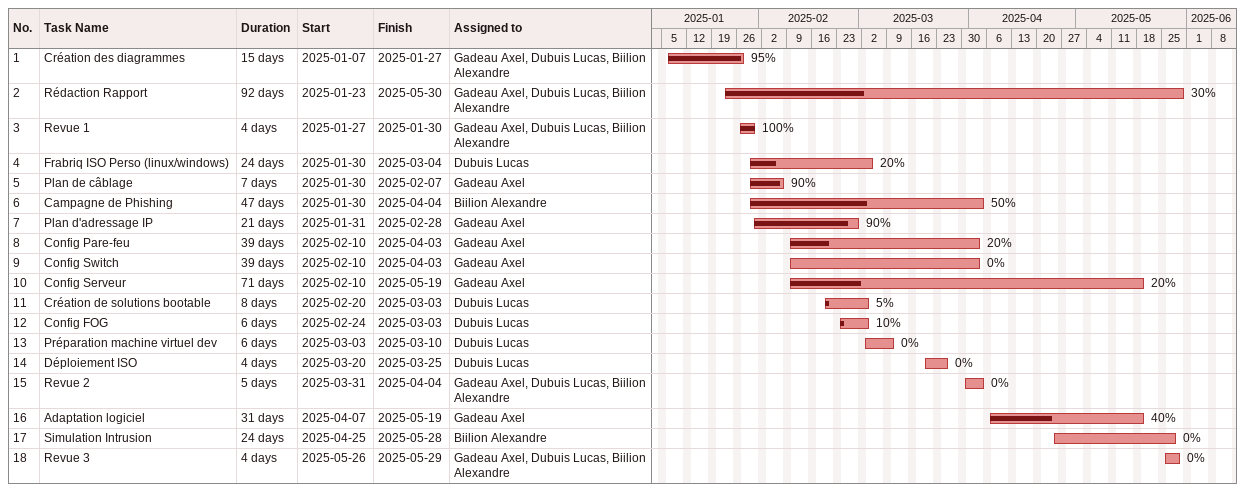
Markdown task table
| ID | Task | Duration | Start | Finish | Resources | % complete |
|---|---|---|---|---|---|---|
| 1 | Création des diagrammes | 15d | 2025-01-07 | 2025-01-27 | Gadeau Axel, Dubuis Lucas, Biilion Alexandre | 95 |
| 2 | Rédaction Rapport | 92d | 2025-01-23 | 2025-05-30 | Gadeau Axel, Dubuis Lucas, Biilion Alexandre | 30 |
| 3 | Revue 1 | 4d | 2025-01-27 | 2025-01-30 | Gadeau Axel, Dubuis Lucas, Biilion Alexandre | 100 |
| 4 | Frabriq ISO Perso (linux/windows) | 24d | 2025-01-30 | 2025-03-04 | Dubuis Lucas | 20 |
| 5 | Plan de câblage | 7d | 2025-01-30 | 2025-02-07 | Gadeau Axel | 90 |
| 6 | Campagne de Phishing | 47d | 2025-01-30 | 2025-04-04 | Biilion Alexandre | 50 |
| 7 | Plan d'adressage IP | 21d | 2025-01-31 | 2025-02-28 | Gadeau Axel | 90 |
| 8 | Config Pare-feu | 39d | 2025-02-10 | 2025-04-03 | Gadeau Axel | 20 |
| 9 | Config Switch | 39d | 2025-02-10 | 2025-04-03 | Gadeau Axel | 0 |
| 10 | Config Serveur | 71d | 2025-02-10 | 2025-05-19 | Gadeau Axel | 20 |
| 11 | Création de solutions bootable | 8d | 2025-02-20 | 2025-03-03 | Dubuis Lucas | 5 |
| 12 | Config FOG | 6d | 2025-02-24 | 2025-03-03 | Dubuis Lucas | 10 |
| 13 | Préparation machine virtuel dev | 6d | 2025-03-03 | 2025-03-10 | Dubuis Lucas | 0 |
| 14 | Déploiement ISO | 4d | 2025-03-20 | 2025-03-25 | Dubuis Lucas | 0 |
| 15 | Revue 2 | 5d | 2025-03-31 | 2025-04-04 | Gadeau Axel, Dubuis Lucas, Biilion Alexandre | 0 |
| 16 | Adaptation logiciel | 31d | 2025-04-07 | 2025-05-19 | Gadeau Axel | 40 |
| 17 | Simulation Intrusion | 24d | 2025-04-25 | 2025-05-28 | Biilion Alexandre | 0 |
| 18 | Revue 3 | 4d | 2025-05-26 | 2025-05-29 | Gadeau Axel, Dubuis Lucas, Biilion Alexandre | 0 |
